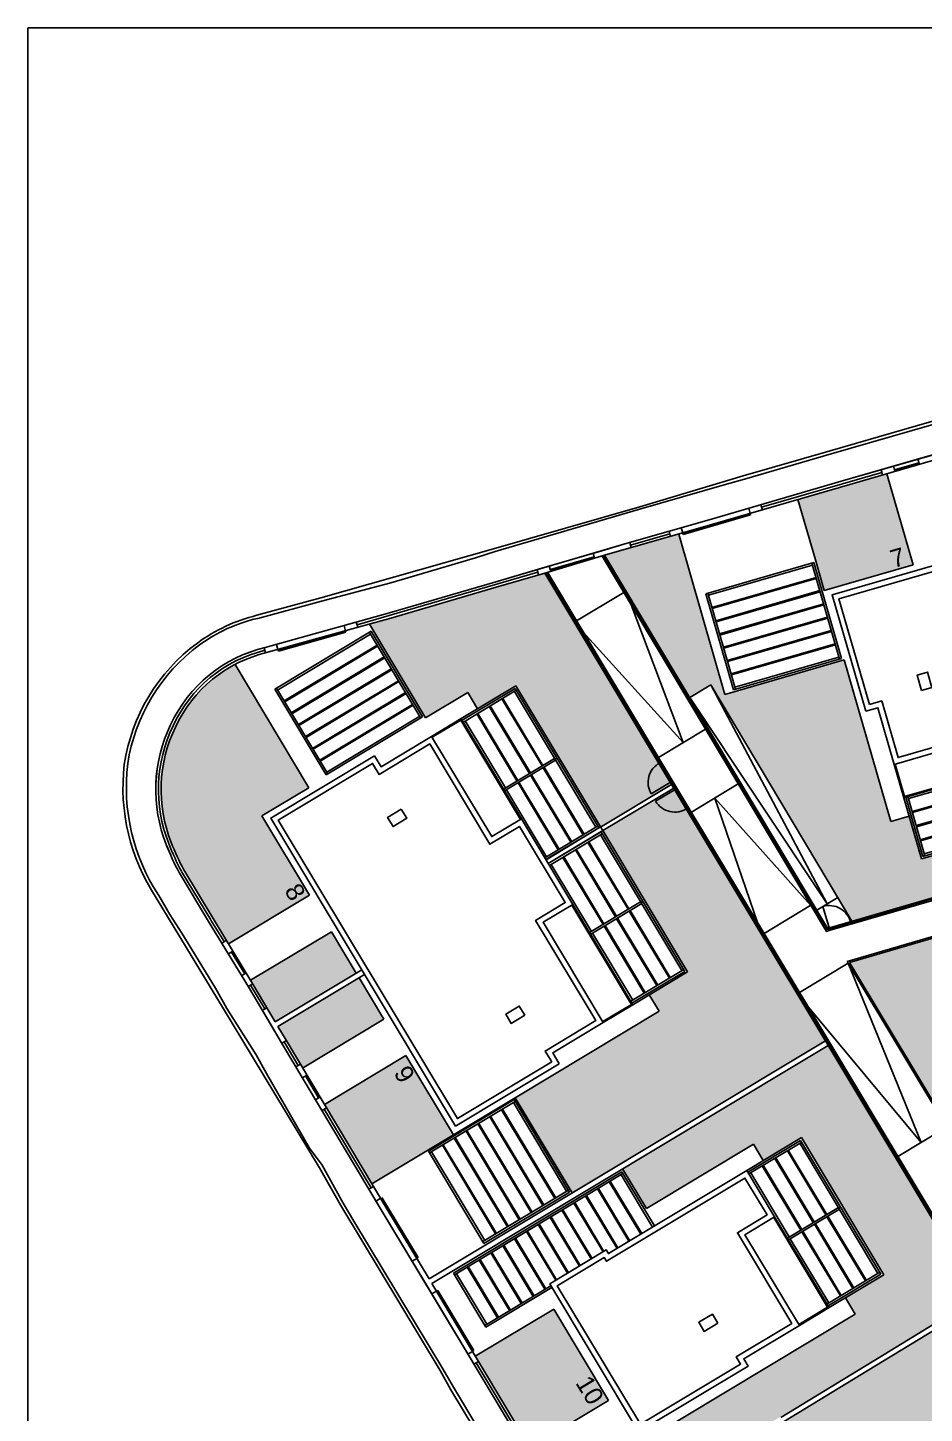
# Model space of a CAD drawing. Header units: millimetres. Extents: x 441061 to 442903, y 4515148 to 4515613.
# Drawn here: x 441933.5 to 441975.7, y 4515547.8 to 4515612.9 of the extents above; entities that cross this region are included whole.
import ezdxf
from ezdxf.enums import TextEntityAlignment as Align

# ---------------------------------------------------------------- set-up
doc = ezdxf.new("R2010")
doc.units = ezdxf.units.MM
doc.layers.add('01_cartela', color=6, linetype='Continuous', plot=False)
doc.layers.add('01_cesped', color=7, linetype='Continuous', true_color=0x659a66)
for name, color, linetype in [('01_cotas', 254, 'Continuous'), ('01_mono CUBIERTA', 2, 'Continuous'), ('01_piscinas', 254, 'Continuous'), ('01_PÉRGOLAS', 254, 'Continuous')]:
    doc.layers.add(name, color=color, linetype=linetype)
doc.styles.add('Estilo1', font='swissel.ttf')

# ---------------------------------------------------------------- blocks, each defined once
blk = doc.blocks.new('A$C04DE6D7D')
at = {"layer": '01_mono CUBIERTA', "color": 254}
for p, q in [((0.6, 4.63, 0), (0.6, 3, 0)), ((0.62, 4.63, 0), (0.62, 3.02, 0)), ((0.65, 4.63, 0), (0.65, 3.05, 0)), ((16.25, 4.63, 0), (16.25, 3.05, 0)), ((16.28, 4.63, 0), (16.28, 3.02, 0)), ((16.3, 4.63, 0), (16.3, 3, 0)), ((0.6, 3, 0), (6.1, 3, 0)), ((0.6, 3, 0), (0.6, 0, 0)), ((0.62, 3.02, 0), (6.1, 3.02, 0)), ((0.65, 3.05, 0), (6.1, 3.05, 0)), ((0.69, 3, 0), (0.69, 0.1, 0)), ((0.79, 0.1, 0), (0.79, 3, 0)), ((4.465, 2.9), (0.79, 2.9, 0)), ((4.465, 0.2), (4.465, 3)), ((4.565, 0.2), (4.565, 3)), ((8.24, 2.9, 0), (4.565, 2.9)), ((8.24, 0.1, 0), (8.24, 3, 0)), ((8.34, 0.1, 0), (8.34, 3, 0)), ((8.35, 3, 0), (8.35, 0, 0)), ((8.35, 3, 0), (8.35, 0, 0)), ((8.55, 3, 0), (8.55, 0, 0)), ((8.55, 3, 0), (8.55, 0, 0)), ((8.56, 0.1, 0), (8.56, 3, 0)), ((8.66, 0.1, 0), (8.66, 3, 0)), ((8.66, 2.9, 0), (12.335, 2.9)), ((16.25, 3.05, 0), (10.8, 3.05, 0)), ((16.28, 3.02, 0), (10.8, 3.02, 0)), ((16.3, 3, 0), (10.8, 3, 0)), ((12.335, 0.2), (12.335, 3)), ((12.435, 0.2), (12.435, 3)), ((12.435, 2.9), (16.11, 2.9, 0)), ((16.11, 0.1, 0), (16.11, 3, 0)), ((16.21, 3, 0), (16.21, 0.1, 0)), ((16.3, 3, 0), (16.3, 0, 0)), ((0.79, 2.262, 0), (4.465, 2.262)), ((0.79, 2.212, 0), (4.465, 2.212)), ((4.565, 2.262), (8.24, 2.262, 0)), ((4.565, 2.212), (8.24, 2.212, 0)), ((12.335, 2.262), (8.66, 2.262, 0)), ((12.335, 2.212), (8.66, 2.212, 0)), ((16.11, 2.262, 0), (12.435, 2.262)), ((16.11, 2.212, 0), (12.435, 2.212)), ((0.79, 1.575, 0), (4.465, 1.575)), ((0.79, 1.525, 0), (4.465, 1.525)), ((4.565, 1.575), (8.24, 1.575, 0)), ((4.565, 1.525), (8.24, 1.525, 0)), ((12.335, 1.575), (8.66, 1.575, 0)), ((12.335, 1.525), (8.66, 1.525, 0)), ((16.11, 1.575, 0), (12.435, 1.575)), ((16.11, 1.525, 0), (12.435, 1.525)), ((0.79, 0.887, 0), (4.465, 0.887)), ((0.79, 0.837, 0), (4.465, 0.837)), ((4.565, 0.887), (8.24, 0.887, 0)), ((4.565, 0.837), (8.24, 0.837, 0)), ((12.335, 0.887), (8.66, 0.887, 0)), ((12.335, 0.837), (8.66, 0.837, 0)), ((16.11, 0.887, 0), (12.435, 0.887)), ((16.11, 0.837, 0), (12.435, 0.837)), ((8.34, 0.1, 0), (0.69, 0.1, 0)), ((8.24, 0.2, 0), (0.79, 0.2, 0)), ((4.515, 0.1), (4.515, 0.2)), ((4.515, 0.1), (4.515, 0.2)), ((8.56, 0.1, 0), (16.21, 0.1, 0)), ((8.66, 0.2, 0), (16.11, 0.2, 0)), ((12.385, 0.1), (12.385, 0.2)), ((12.385, 0.1), (12.385, 0.2)), ((8.35, 0, 0), (0.6, 0, 0)), ((8.55, 0, 0), (8.35, 0, 0)), ((8.35, 0, 0), (8.55, 0, 0)), ((8.55, 0, 0), (16.3, 0, 0))]:
    blk.add_line(p, q, dxfattribs=at)
at = {"layer": '01_mono CUBIERTA', "color": 254, "elevation": 0}
for points in [[(0, 7.405), (0, 13.1), (16.9, 13.1), (16.9, 7.405), (16.3, 7.405), (16.3, 4.63), (10.8, 4.63), (10.8, 3), (6.1, 3), (6.1, 4.63), (0.6, 4.63), (0.6, 7.405)], [(0.26, 7.665), (0.26, 12.84), (16.64, 12.84), (16.64, 7.665), (16.04, 7.665), (16.04, 4.89), (10.54, 4.89), (10.54, 3.261), (6.36, 3.261), (6.36, 4.89), (0.86, 4.89), (0.86, 7.665)], [(2.8, 7.617), (2.8, 8.367), (3.3, 8.367), (3.3, 7.617)], [(14.1, 7.617), (14.1, 8.367), (13.6, 8.367), (13.6, 7.617)]]:
    blk.add_lwpolyline(points, close=True, dxfattribs=at)
blk = doc.blocks.new('A$C06A90F9E')
at = {"layer": '01_mono CUBIERTA', "color": 254}
for p, q in [((0.4, 3), (0.4, 4.63)), ((0.42, 4.63), (0.42, 3.02)), ((0.45, 4.63), (0.45, 3.05)), ((0.4, 3), (5.375, 3)), ((0.4, 3), (0.4, 0)), ((0.42, 3.02), (5.375, 3.02)), ((0.45, 3.05), (5.375, 3.05)), ((0.49, 3), (0.49, 0.1)), ((0.59, 0.1), (0.59, 3)), ((0.59, 2.9, 0), (4.11, 2.9, 0)), ((4.11, 0.2, 0), (4.11, 3, 0)), ((4.21, 0.2, 0), (4.21, 3, 0)), ((4.21, 2.9, 0), (7.73, 2.9, 0)), ((7.73, 0.1, 0), (7.73, 3, 0)), ((7.83, 3, 0), (7.83, 0.1, 0)), ((7.92, 3, 0), (7.92, 0, 0)), ((4.11, 2.262, 0), (0.59, 2.262, 0)), ((4.11, 2.212, 0), (0.59, 2.212, 0)), ((7.73, 2.262, 0), (4.21, 2.262, 0)), ((7.73, 2.212, 0), (4.21, 2.212, 0)), ((4.11, 1.575, 0), (0.59, 1.575, 0)), ((4.11, 1.525, 0), (0.59, 1.525, 0)), ((7.73, 1.575, 0), (4.21, 1.575, 0)), ((7.73, 1.525, 0), (4.21, 1.525, 0)), ((4.11, 0.887, 0), (0.59, 0.887, 0)), ((4.11, 0.837, 0), (0.59, 0.837, 0)), ((7.73, 0.887, 0), (4.21, 0.887, 0)), ((7.73, 0.837, 0), (4.21, 0.837, 0)), ((0.49, 0.1, 0), (7.83, 0.1, 0)), ((0.59, 0.2, 0), (7.73, 0.2, 0)), ((4.16, 0.1, 0), (4.16, 0.2, 0)), ((4.16, 0.1, 0), (4.16, 0.2, 0)), ((0.4, 0, 0), (7.92, 0, 0))]:
    blk.add_line(p, q, dxfattribs=at)
for points in [[(0, 13.7), (8.12, 13.7), (8.12, 10.6), (7.92, 10.6), (7.92, 3), (5.375, 3), (5.375, 4.63), (0.4, 4.63), (0.4, 7.68), (0, 7.68)], [(0.26, 13.44), (7.86, 13.44), (7.86, 10.86), (7.66, 10.86), (7.66, 3.26), (5.635, 3.26), (5.635, 4.89), (0.66, 4.89), (0.66, 7.94), (0.26, 7.94)], [(2.46, 7.867), (2.46, 8.617), (2.96, 8.617), (2.96, 7.867)]]:
    blk.add_lwpolyline(points, close=True, dxfattribs=at)
blk = doc.blocks.new('A$C3397442D')
at = {"layer": '01_cotas'}
for p, q in [((0, 4.7), (0, 0)), ((0, 4.7), (5.3, 4.7)), ((0.1, 4.7), (0.1, 0)), ((0.1, 4.6), (5.2, 4.6)), ((5.2, 4.7), (5.2, 0)), ((5.3, 4.7), (5.3, 0)), ((0.1, 4), (5.2, 4)), ((0.1, 3.95), (5.2, 3.95)), ((0.1, 3.35), (5.2, 3.35)), ((0.1, 3.3), (5.2, 3.3)), ((0.1, 2.7), (5.2, 2.7)), ((0.1, 2.65), (5.2, 2.65)), ((0.1, 2.05), (5.2, 2.05)), ((0.1, 2), (5.2, 2)), ((0.1, 1.4), (5.2, 1.4)), ((0.1, 1.35), (5.2, 1.35)), ((0.1, 0.75), (5.2, 0.75)), ((0.1, 0.7), (5.2, 0.7)), ((0.1, 0.1), (5.2, 0.1)), ((0, 0), (5.3, 0))]:
    blk.add_line(p, q, dxfattribs=at)
blk = doc.blocks.new('A$C64F65949')
at = {"layer": '01_cotas'}
for p, q in [((0, 4.346), (4.03, 6.766)), ((0.052, 4.261), (4.081, 6.68)), ((6.502, 2.454), (3.995, 6.628)), ((6.639, 2.419), (4.03, 6.766)), ((5.387, 1.784), (2.881, 5.959)), ((5.43, 1.81), (2.924, 5.985)), ((5.945, 2.119), (3.438, 6.294)), ((5.987, 2.145), (3.481, 6.32)), ((4.273, 1.115), (1.766, 5.29)), ((4.316, 1.141), (1.809, 5.316)), ((4.83, 1.45), (2.323, 5.625)), ((4.873, 1.476), (2.366, 5.65)), ((3.158, 0.446), (0.652, 4.621)), ((3.201, 0.472), (0.695, 4.647)), ((3.715, 0.781), (1.209, 4.955)), ((3.758, 0.806), (1.252, 4.981)), ((2.61, 0), (0, 4.346)), ((2.644, 0.137), (0.137, 4.312)), ((2.558, 0.086), (6.588, 2.505)), ((2.61, 0), (6.639, 2.419))]:
    blk.add_line(p, q, dxfattribs=at)

msp = doc.modelspace()

# ---------------------------------------------------------------- hatches: boundary and pattern name
at = {"layer": '01_cesped', "true_color": 0xc1d7c2}
h = msp.add_hatch(color=9, dxfattribs=at)
h.dxf.hatch_style = 1
h.paths.add_polyline_path([(441969.797, 4515590.751), (441973.976, 4515591.958), (441975.213, 4515587.672), (441971.034, 4515586.465)])
h = msp.add_hatch(color=9, dxfattribs=at)
h.dxf.hatch_style = 1
h.paths.add_polyline_path([(441960.698, 4515588.126), (441964.183, 4515589.132), (441966.362, 4515581.582), (441971.976, 4515583.203), (441974.168, 4515575.608), (441975.033, 4515575.858), (441975.615, 4515573.84), (441983.037, 4515575.983), (441983.564, 4515574.158), (441981.885, 4515573.673), (441977.882, 4515572.518), (441973.665, 4515571.295), (441972.337, 4515570.909), (441965.689, 4515582.025), (441964.7, 4515581.434)])
h = msp.add_hatch(color=9, dxfattribs=at)
h.dxf.hatch_style = 1
h.paths.add_polyline_path([(441949.622, 4515584.889), (441957.874, 4515587.292), (441963.846, 4515577.346), (441960.509, 4515575.343), (441956.52, 4515581.987), (441954.719, 4515580.906), (441954.255, 4515581.678), (441952.267, 4515580.484)])
h = msp.add_hatch(color=9, dxfattribs=at)
h.dxf.hatch_style = 1
h.paths.add_polyline_path([(441943.297, 4515582.992), (441946.78, 4515577.19), (441944.567, 4515575.861), (441946.806, 4515572.132), (441943.006, 4515569.822), (441942.606, 4515570.479), (441941.819, 4515571.777), (441941.08, 4515572.998), (441940.483, 4515574.153), (441940.089, 4515575.201), (441939.869, 4515576.258), (441939.817, 4515577.168), (441939.961, 4515578.489), (441940.279, 4515579.555), (441940.763, 4515580.563), (441941.317, 4515581.37), (441942.003, 4515582.093), (441942.625, 4515582.585)])
h = msp.add_hatch(color=9, dxfattribs=at)
h.dxf.hatch_style = 1
h.paths.add_polyline_path([(441960.612, 4515575.172), (441963.949, 4515577.175), (441965.624, 4515574.384), (441967.525, 4515571.219), (441968.78, 4515569.129), (441971.088, 4515565.284), (441967.049, 4515562.859), (441959.173, 4515558.131), (441956.487, 4515562.605), (441963.263, 4515566.674), (441962.8, 4515567.446), (441964.601, 4515568.527)])
h = msp.add_hatch(color=9, dxfattribs=at)
h.dxf.hatch_style = 1
h.paths.add_polyline_path([(441978.211, 4515570.712), (441972.224, 4515568.976), (441979.626, 4515556.648), (441984.501, 4515559.347)])
h = msp.add_hatch(color=9, dxfattribs=at)
h.dxf.hatch_style = 1
h.paths.add_polyline_path([(441947.836, 4515570.417), (441949.007, 4515568.467), (441945.192, 4515566.176), (441944.032, 4515568.133)])
h = msp.add_hatch(color=9, dxfattribs=at)
h.dxf.hatch_style = 1
h.paths.add_polyline_path([(441949.136, 4515568.252), (441950.307, 4515566.302), (441946.484, 4515564.007), (441945.32, 4515565.961)])
h = msp.add_hatch(color=9, dxfattribs=at)
h.dxf.hatch_style = 1
h.paths.add_polyline_path([(441961.542, 4515559.261), (441971.217, 4515565.07), (441975.464, 4515557.995), (441978.311, 4515553.253), (441959.691, 4515541.983), (441958.474, 4515544.011), (441972.495, 4515552.43), (441972.032, 4515553.201), (441973.832, 4515554.282), (441969.961, 4515560.729), (441968.161, 4515559.648), (441967.698, 4515560.42), (441962.663, 4515557.395)])
h = msp.add_hatch(color=9, dxfattribs=at)
h.dxf.hatch_style = 1
h.paths.add_polyline_path([(441947.52, 4515562.296), (441951.336, 4515564.587), (441953.575, 4515560.858), (441949.742, 4515558.556)])
h = msp.add_hatch(color=9, dxfattribs=at)
h.dxf.hatch_style = 1
h.paths.add_polyline_path([(441954.609, 4515550.451), (441958.298, 4515552.666), (441960.878, 4515548.371), (441957.187, 4515546.155)])
h = msp.add_hatch(color=9, dxfattribs=at)
h.dxf.hatch_style = 1
h.paths.add_polyline_path([(441966.828, 4515545.977), (441978.44, 4515553.038), (441983.027, 4515545.399), (441985.604, 4515541.106), (441982.53, 4515539.26), (441978.541, 4515545.904), (441976.74, 4515544.823), (441976.277, 4515545.595), (441969.5, 4515541.526)])

# ---------------------------------------------------------------- linework, layer by layer
at = {"layer": '01_cartela', "color": 3, "elevation": 0}
msp.add_lwpolyline([(441933.538, 4515612.944), (441933.538, 4515512.447), (442076.515, 4515512.447), (442076.515, 4515612.944)], close=True, dxfattribs=at)
at = {"layer": '01_piscinas'}
for p, q in [((441971.678, 4515591.558), (441978.133, 4515593.421)), ((441971.747, 4515591.317), (441978.083, 4515593.146)), ((441974.36, 4515592.072), (441974.29, 4515592.312)), ((441974.339, 4515592.144), (441975.492, 4515592.476)), ((441974.353, 4515592.096), (441975.506, 4515592.428)), ((441975.513, 4515592.404), (441975.443, 4515592.645)), ((441968.088, 4515590.386, 74.473), (441973.748, 4515592.025)), ((441973.783, 4515591.905), (441973.714, 4515592.145)), ((441975.213, 4515587.672), (441973.975, 4515591.961)), ((441965.725, 4515589.83), (441971.678, 4515591.558)), ((441965.794, 4515589.589), (441971.747, 4515591.317)), ((441967.477, 4515590.338, 148.947), (441967.547, 4515590.098)), ((441968.053, 4515590.506, 148.947), (441968.123, 4515590.265)), ((441970.617, 4515587.91), (441969.797, 4515590.751)), ((441961.762, 4515588.692), (441965.725, 4515589.83)), ((441964.384, 4515589.156, 75.689), (441967.554, 4515590.074, 74.473)), ((441964.398, 4515589.108, 75.689), (441967.568, 4515590.026, 74.473)), ((441967.554, 4515590.074, 74.473), (441967.568, 4515590.026, 74.473)), ((441960.698, 4515588.126), (441965.794, 4515589.589)), ((441961.918, 4515588.607, -9.8), (441963.766, 4515589.134, 71.914)), ((441963.73, 4515589.257, 152.333), (441963.802, 4515589.011)), ((441966.362, 4515581.582), (441964.186, 4515589.123)), ((441964.307, 4515589.422, 151.304), (441964.378, 4515589.178)), ((441964.384, 4515589.156, 75.652), (441964.398, 4515589.108, 75.652)), ((441957.741, 4515587.513), (441960.569, 4515588.342)), ((441960.569, 4515588.342), (441961.762, 4515588.692)), ((441961.953, 4515588.487), (441961.883, 4515588.727)), ((441957.874, 4515587.292), (441960.698, 4515588.126)), ((441958.141, 4515587.449), (441960.204, 4515588.055)), ((441958.155, 4515587.401), (441960.218, 4515588.007)), ((441960.224, 4515587.986), (441960.155, 4515588.221)), ((441971.193, 4515570.578), (441960.698, 4515588.126)), ((441971.034, 4515586.465), (441970.617, 4515587.91)), ((441975.213, 4515587.672), (441971.034, 4515586.465)), ((441949.041, 4515584.859), (441957.551, 4515587.327)), ((441957.741, 4515587.513), (441955.521, 4515586.863)), ((441957.874, 4515587.292), (441955.591, 4515586.623)), ((441957.587, 4515587.208), (441957.516, 4515587.447)), ((441963.894, 4515577.265), (441957.874, 4515587.292)), ((441958.162, 4515587.377), (441958.092, 4515587.616)), ((441955.521, 4515586.863), (441950.565, 4515585.411)), ((441955.591, 4515586.623), (441950.633, 4515585.17)), ((441959.371, 4515585.046), (441961.599, 4515586.379)), ((441961.664, 4515586.418), (441961.705, 4515586.442)), ((441950.565, 4515585.411), (441944.724, 4515583.788)), ((441950.633, 4515585.17), (441944.786, 4515583.545)), ((441945.323, 4515583.669), (441948.503, 4515584.552)), ((441945.337, 4515583.621), (441948.516, 4515584.504)), ((441948.496, 4515584.576), (441948.429, 4515584.817)), ((441948.503, 4515584.552), (441948.516, 4515584.504)), ((441949.074, 4515584.737), (441949.007, 4515584.978)), ((441952.267, 4515580.484), (441949.622, 4515584.889)), ((441959.262, 4515584.981), (441959.306, 4515585.008)), ((441944.739, 4515583.532), (441944.672, 4515583.773)), ((441945.317, 4515583.693), (441945.25, 4515583.934)), ((441945.337, 4515583.621), (441945.323, 4515583.669)), ((441971.976, 4515583.203), (441966.362, 4515581.582)), ((441974.168, 4515575.608), (441971.976, 4515583.203)), ((441943.297, 4515582.992), (441946.78, 4515577.19)), ((441964.7, 4515581.434), (441965.689, 4515582.025)), ((441971.174, 4515571.731), (441965.689, 4515582.025)), ((441954.255, 4515581.678), (441952.267, 4515580.484)), ((441954.719, 4515580.906), (441954.255, 4515581.678)), ((441964.7, 4515581.434), (441971.174, 4515571.731)), ((441963.231, 4515578.616), (441965.449, 4515579.942)), ((441965.513, 4515579.981), (441965.555, 4515580.006)), ((441963.125, 4515578.552), (441963.167, 4515578.578)), ((441972.11, 4515569.021, 0), (442003.521, 4515578.127, 0)), ((441960.508, 4515575.343, 0), (441963.846, 4515577.346, 0)), ((441962.891, 4515576.896), (441963.836, 4515577.463)), ((441963.897, 4515577.261), (441963.894, 4515577.265)), ((441963.897, 4515577.261), (441971.152, 4515565.177)), ((441964.78, 4515576.036), (441966.989, 4515577.367)), ((441946.78, 4515577.19), (441944.567, 4515575.861)), ((441960.611, 4515575.171, 0), (441963.949, 4515577.175, 0)), ((441963.097, 4515576.553), (441964.042, 4515577.12)), ((441967.897, 4515570.845), (441965.883, 4515576.7)), ((441965.883, 4515576.7), (441970.4, 4515571.658)), ((441964.672, 4515575.97), (441964.716, 4515575.997)), ((441946.806, 4515572.132), (441944.567, 4515575.861)), ((441975.033, 4515575.858), (441974.168, 4515575.608)), ((441940.885, 4515573.321), (441942.269, 4515571.033)), ((441940.668, 4515573.198), (441942.056, 4515570.904)), ((441940.778, 4515573.256), (441942.162, 4515570.969)), ((441946.806, 4515572.132, 0), (441942.993, 4515569.842, 0)), ((441970.68, 4515571.436), (441971.668, 4515572.027)), ((441977.242, 4515572.333), (441971.276, 4515570.601)), ((441968.203, 4515570.334), (441970.402, 4515571.66)), ((441970.967, 4515571.606), (441971.279, 4515570.551)), ((441942.056, 4515570.904), (441943.929, 4515567.822)), ((441942.163, 4515570.968), (441942.782, 4515569.949)), ((441942.269, 4515571.033), (441944.143, 4515567.95)), ((441972.224, 4515568.976, 0), (441978.211, 4515570.712, 0)), ((441947.836, 4515570.417, 0), (441944.032, 4515568.133, 0)), ((441949.007, 4515568.467), (441947.836, 4515570.417)), ((441968.095, 4515570.269), (441968.014, 4515570.504)), ((441968.095, 4515570.269), (441968.139, 4515570.296)), ((441971.276, 4515570.601), (441971.193, 4515570.578)), ((441971.193, 4515570.578), (441971.276, 4515570.601)), ((441942.892, 4515570.015, 0), (441942.678, 4515569.886, 0)), ((441943.201, 4515569.5, 0), (441942.987, 4515569.372, 0)), ((441943.137, 4515569.462, 0), (441943.754, 4515568.433, 0)), ((441943.179, 4515569.488, 0), (441943.797, 4515568.459, 0)), ((441972.16, 4515568.938), (441969.868, 4515567.562)), ((441972.11, 4515569.021), (441984.001, 4515549.216)), ((441972.224, 4515568.976), (441984.028, 4515549.317)), ((441943.824, 4515568.475, 0), (441943.61, 4515568.346, 0)), ((441945.192, 4515566.176), (441949.265, 4515568.621)), ((441945.32, 4515565.961), (441949.393, 4515568.407)), ((441949.136, 4515568.252), (441950.307, 4515566.302)), ((441944.133, 4515567.961, 0), (441943.919, 4515567.832, 0)), ((441943.929, 4515567.822), (441945.042, 4515565.94)), ((441944.026, 4515567.896, 0), (441944.695, 4515566.782, 0)), ((441944.143, 4515567.95), (441945.192, 4515566.176)), ((441962.8, 4515567.446), (441963.263, 4515566.674)), ((441969.804, 4515567.523), (441969.759, 4515567.497)), ((441944.583, 4515566.715), (441944.798, 4515566.843)), ((441950.307, 4515566.302), (441946.481, 4515564.005)), ((441963.263, 4515566.674), (441956.487, 4515562.605)), ((441945.489, 4515565.185), (441945.042, 4515565.94)), ((441945.704, 4515565.312), (441945.32, 4515565.961)), ((441950.227, 4515557.259), (441945.489, 4515565.185)), ((441945.505, 4515565.168), (441945.714, 4515565.294)), ((441946.269, 4515564.123, 0), (441945.61, 4515565.232)), ((441950.441, 4515557.387), (441945.704, 4515565.312)), ((441971.088, 4515565.284), (441952.43, 4515554.082)), ((441952.558, 4515553.867), (441971.217, 4515565.07)), ((441971.152, 4515565.177), (441978.376, 4515553.145)), ((441971.152, 4515565.177), (441971.152, 4515565.177)), ((441946.376, 4515564.187), (441946.162, 4515564.059, 0)), ((441951.336, 4515564.587), (441947.505, 4515562.287)), ((441951.336, 4515564.587), (441953.575, 4515560.858)), ((441946.684, 4515563.672), (441946.469, 4515563.544, 0)), ((441946.62, 4515563.634, 0), (441947.235, 4515562.604, 0)), ((441946.663, 4515563.659, 0), (441947.278, 4515562.629, 0)), ((441947.3, 4515562.642), (441947.085, 4515562.514, 0)), ((441953.575, 4515560.858), (441956.487, 4515562.605)), ((441956.487, 4515562.605), (441959.173, 4515558.131)), ((441947.608, 4515562.127), (441947.393, 4515561.999, 0)), ((441947.5, 4515562.063, 0), (441949.71, 4515558.369)), ((441976.793, 4515561.222), (441974.501, 4515559.846)), ((441953.575, 4515560.858), (441949.742, 4515558.556)), ((441967.698, 4515560.42, 0), (441962.663, 4515557.395, 0)), ((441968.161, 4515559.648, 0), (441967.698, 4515560.42, 0)), ((441974.436, 4515559.807), (441974.392, 4515559.78)), ((441962.663, 4515557.395, 0), (441961.542, 4515559.261, 0)), ((441949.817, 4515558.433), (441949.603, 4515558.304)), ((441950.152, 4515557.875), (441949.938, 4515557.747)), ((441950.173, 4515557.888), (441951.872, 4515555.059)), ((441950.216, 4515557.914), (441951.915, 4515555.085)), ((441952.28, 4515553.846), (441950.227, 4515557.259)), ((441952.43, 4515554.082), (441950.441, 4515557.387)), ((441951.872, 4515555.059), (441951.915, 4515555.085)), ((441951.85, 4515555.046), (441951.637, 4515554.918)), ((441959.541, 4515541.748), (441952.28, 4515553.846)), ((441959.691, 4515541.983), (441952.558, 4515553.867)), ((441952.777, 4515553.503), (441952.563, 4515553.375)), ((441952.799, 4515553.516), (441952.842, 4515553.542)), ((441952.799, 4515553.516), (441954.497, 4515550.687)), ((441952.842, 4515553.542), (441954.54, 4515550.712)), ((441972.495, 4515552.43, 0), (441972.032, 4515553.201, 0)), ((441978.311, 4515553.253), (441973.651, 4515550.41)), ((441954.609, 4515550.451, 0), (441958.298, 4515552.666, 0)), ((441960.877, 4515548.37, 0), (441958.298, 4515552.666, 0)), ((441973.782, 4515550.197), (441978.44, 4515553.038)), ((441958.474, 4515544.011, 0), (441972.495, 4515552.43, 0)), ((441954.476, 4515550.674), (441954.262, 4515550.545)), ((441954.497, 4515550.687), (441954.54, 4515550.712)), ((441954.759, 4515550.202), (441954.545, 4515550.074)), ((441956.926, 4515546.348, 0), (441954.651, 4515550.137)), ((441973.651, 4515550.41), (441968.992, 4515547.568)), ((441969.122, 4515547.354), (441973.782, 4515550.197)), ((441957.187, 4515546.155, 0), (441960.877, 4515548.37, 0))]:
    msp.add_line(p, q, dxfattribs=at)
for points in [[(441958.078, 4515541.201), (441953.45, 4515548.867), (441952.947, 4515549.779), (441948.28, 4515557.544), (441947.276, 4515559.312), (441944.127, 4515564.526), (441942.753, 4515566.784), (441940.12, 4515571.127), (441939.585, 4515572.017, -0.176696), (441938.084, 4515578.284, -0.199121), (441941.53, 4515583.998, -0.099014), (441944.317, 4515585.302), (441947.332, 4515586.126), (441955.466, 4515588.423), (441962.351, 4515590.407), (441967.225, 4515591.87), (441971.316, 4515593.045), (441981.711, 4515596.044), (441985.4, 4515597.09), (441988.08, 4515597.882), (441997.749, 4515600.747), (442004.85, 4515602.823), (442013.169, 4515605.222, -0.017052), (442024.193, 4515608.229, -0.020922)], [(442032.149, 4515608.135, 0.030707), (442021.68, 4515606.098, -0.006248), (442013.511, 4515603.749), (442005.027, 4515601.268), (441992.67, 4515597.617), (441988.677, 4515596.44), (441982.822, 4515594.775), (441971.678, 4515591.558), (441965.725, 4515589.83), (441961.762, 4515588.692), (441955.521, 4515586.863), (441950.565, 4515585.411), (441944.724, 4515583.788, 0.23097), (441940.268, 4515580.152, 0.210232), (441940.059, 4515574.521, 0.027042), (441940.668, 4515573.198), (441942.056, 4515570.904), (441943.929, 4515567.822), (441945.489, 4515565.185), (441950.227, 4515557.259), (441954.462, 4515550.219), (441959.248, 4515542.238)], [(441981.769, 4515595.89), (441971.353, 4515592.903), (441967.282, 4515591.701), (441966.321, 4515591.435), (441962.399, 4515590.31), (441961.387, 4515590.014), (441955.536, 4515588.301), (441954.614, 4515587.998), (441951.426, 4515587.068), (441950.626, 4515586.824), (441947.372, 4515585.966), (441944.373, 4515585.159, 0.104093), (441941.622, 4515583.905, 0.198404), (441938.246, 4515578.323, 0.176564), (441939.708, 4515572.114), (441940.23, 4515571.226), (441940.797, 4515570.355), (441942.377, 4515567.769), (441942.908, 4515566.808), (441944.289, 4515564.626), (441944.786, 4515563.745), (441946.808, 4515560.237), (441947.407, 4515559.438), (441948.391, 4515557.642), (441948.894, 4515556.801), (441953.079, 4515549.858), (441953.584, 4515548.99), (441958.21, 4515541.267)], [(441960.576, 4515588.09), (441971.137, 4515570.432), (441971.312, 4515570.482), (441977.278, 4515572.214), (441983.779, 4515574.091), (441988.37, 4515575.416), (441994.279, 4515577.096), (441998.377, 4515578.304), (441998.813, 4515578.433), (442010.707, 4515581.947), (442013.78, 4515582.846), (442013.823, 4515582.859), (442019.002, 4515584.373, 0.005834), (442027.082, 4515586.693, -0.002251), (442027.665, 4515586.838, -0.002318), (442028.266, 4515586.982, -0.000235), (442028.281, 4515586.985, -0.000109), (442028.309, 4515586.992, -0.024812), (442034.826, 4515588.175, -0.026464), (442041.846, 4515588.764, -0.005162), (442043.221, 4515588.792, -0.022761), (442051.536, 4515588.498), (442056.564, 4515588.192), (442072.521, 4515587.22)], [(441960.65, 4515588.112), (441971.171, 4515570.52), (441971.291, 4515570.554), (441977.258, 4515572.286), (441983.758, 4515574.163), (441988.349, 4515575.488), (441994.258, 4515577.168), (441998.356, 4515578.376), (441998.792, 4515578.505), (442010.686, 4515582.019), (442013.759, 4515582.918), (442013.802, 4515582.931), (442018.982, 4515584.445, 0.005835), (442027.062, 4515586.766, -0.002257), (442027.648, 4515586.911, -0.002318), (442028.249, 4515587.055, -0.000234), (442028.264, 4515587.058, -0.000109), (442028.292, 4515587.065, -0.024811), (442034.816, 4515588.25, -0.026464), (442041.844, 4515588.839, -0.005162), (442043.22, 4515588.867, -0.022759), (442051.542, 4515588.573), (442056.568, 4515588.266), (442072.523, 4515587.295)]]:
    msp.add_lwpolyline(points, format="xyb", dxfattribs=at)
for points in [[(441993.226, 4515528.511), (441985.709, 4515541.032), (441985.7, 4515541.046), (441978.458, 4515553.109), (441978.42, 4515553.172), (441971.171, 4515565.246), (441971.171, 4515565.246), (441963.939, 4515577.292), (441957.926, 4515587.307)], [(441993.291, 4515528.55), (441985.773, 4515541.07), (441985.764, 4515541.085), (441978.522, 4515553.148), (441978.484, 4515553.211), (441971.197, 4515565.349), (441971.196, 4515565.349), (441964.003, 4515577.33), (441958, 4515587.329)], [(441961.801, 4515586.188), (441961.705, 4515586.442)], [(441959.701, 4515584.496), (441964.393, 4515579.311), (441961.95, 4515585.793)], [(441959.262, 4515584.981), (441959.441, 4515584.783)], [(441965.689, 4515582.025), (441972.337, 4515570.909)], [(441970.287, 4515566.864), (441975.592, 4515560.501), (441972.16, 4515568.938)], [(441969.759, 4515567.497), (441969.975, 4515567.238)]]:
    msp.add_lwpolyline(points, dxfattribs=at)
for centre, radius, start, end in [((441946.221, 4515577.404), 6.557, 103.20264, 155.22477), ((441946.221, 4515577.404), 6.432, 103.63806, 155.24647), ((441946.221, 4515577.404), 6.307, 103.15698, 155.24647), ((441946.563, 4515577.099), 6.997, 154.12933, 201.61945), ((441946.563, 4515577.099), 6.872, 154.10902, 201.61945), ((441946.563, 4515577.099), 6.747, 154.10902, 201.61945), ((441963.792, 4515577.437), 1.05, 118.15913, 210.98024), ((441963.997, 4515577.094), 1.05, 210.98024, 303.80135), ((441952.585, 4515579.485), 13.475, 201.61945, 207.81544), ((441952.585, 4515579.485), 13.35, 201.61945, 207.78381), ((441952.585, 4515579.485), 13.225, 201.61945, 207.78381), ((441971.265, 4515570.599), 1.05, 13.75082, 106.46031)]:
    msp.add_arc(centre, radius, start, end, dxfattribs=at)
at = {"layer": '01_PÉRGOLAS'}
for p, q in [((441953.579, 4515554.359), (441961.51, 4515559.12)), ((441961.559, 4515559.038), (441953.631, 4515554.273)), ((441961.473, 4515558.987, 0), (441962.953, 4515556.522, 0)), ((441961.51, 4515559.121, 0), (441963.039, 4515556.573, 0)), ((441961.883, 4515555.879, 0), (441960.402, 4515558.343, 0)), ((441962.397, 4515556.188, 0), (441960.916, 4515558.652, 0)), ((441962.44, 4515556.214, 0), (441960.959, 4515558.678, 0)), ((441960.665, 4515555.381, 0), (441959.288, 4515557.673, 0)), ((441961.282, 4515555.519, 0), (441959.802, 4515557.982, 0)), ((441961.325, 4515555.544, 0), (441959.845, 4515558.008, 0)), ((441961.84, 4515555.853, 0), (441960.359, 4515558.317, 0)), ((441960.065, 4515555.021, 0), (441958.688, 4515557.313, 0)), ((441960.108, 4515555.047, 0), (441958.73, 4515557.338, 0)), ((441960.622, 4515555.355, 0), (441959.245, 4515557.647, 0)), ((441958.95, 4515554.352, 0), (441957.573, 4515556.643, 0)), ((441958.993, 4515554.377, 0), (441957.616, 4515556.669, 0)), ((441959.508, 4515554.686, 0), (441958.13, 4515556.978, 0)), ((441959.55, 4515554.712, 0), (441958.173, 4515557.003, 0)), ((441957.887, 4515553.598, 0), (441956.459, 4515555.973, 0)), ((441957.929, 4515553.624, 0), (441956.502, 4515555.999, 0)), ((441958.393, 4515554.017, 0), (441957.016, 4515556.308, 0)), ((441958.436, 4515554.043, 0), (441957.059, 4515556.334, 0)), ((441956.772, 4515552.928, 0), (441955.345, 4515555.304, 0)), ((441956.815, 4515552.954, 0), (441955.388, 4515555.329, 0)), ((441957.329, 4515553.263, 0), (441955.902, 4515555.638, 0)), ((441957.372, 4515553.289, 0), (441955.945, 4515555.664, 0)), ((441955.658, 4515552.259, 0), (441954.231, 4515554.634, 0)), ((441955.701, 4515552.284, 0), (441954.273, 4515554.66, 0)), ((441956.215, 4515552.594, 0), (441954.788, 4515554.969, 0)), ((441956.258, 4515552.619, 0), (441954.831, 4515554.995, 0)), ((441955.11, 4515551.812, 0), (441953.579, 4515554.359)), ((441955.144, 4515551.95, 0), (441953.716, 4515554.325, 0)), ((441955.058, 4515551.898, 0), (441958.164, 4515553.763)), ((441955.11, 4515551.812, 0), (441958.216, 4515553.677))]:
    msp.add_line(p, q, dxfattribs=at)

# ---------------------------------------------------------------- block references
at = {"layer": '01_mono CUBIERTA'}
for name, p, rotation in [('A$C04DE6D7D', (441975.039, 4515573.674, 0), 16.1021341616857), ('A$C04DE6D7D', (441964.91, 4515568.013, 0), 120.9802402774748), ('A$C06A90F9E', (441974.038, 4515553.939), 120.9802403158276)]:
    msp.add_blockref(name, p, dxfattribs=dict(at, rotation=rotation))
at = {"layer": '01_PÉRGOLAS'}
for p, rotation in [((441966.76, 4515581.801), 16.10214102891875), ((441947.585, 4515577.792), 30.98024087883515)]:
    msp.add_blockref('A$C3397442D', p, dxfattribs=dict(at, rotation=rotation))
msp.add_blockref('A$C64F65949', (441952.406, 4515555.751), dxfattribs=at)

# ---------------------------------------------------------------- texts
at = {"layer": '01_piscinas', "color": 251, "style": 'Estilo1'}
msp.add_text('7', height=0.849, rotation=16.59647, dxfattribs=at).set_placement((441974.609, 4515587.609), align=Align.CENTER)
at = {"layer": '01_piscinas', "color": 251, "style": 'Estilo1', "text_generation_flag": 6}
for s, height, p in [('8', 0.849, (441945.768, 4515572.066)), ('9', 0.849, (441950.914, 4515563.495)), ('10', 0.8486, (441959.641, 4515548.634, 0))]:
    msp.add_text(s, height=height, rotation=121.26383, dxfattribs=at).set_placement(p, align=Align.CENTER)

doc.saveas('drawing.dxf')
